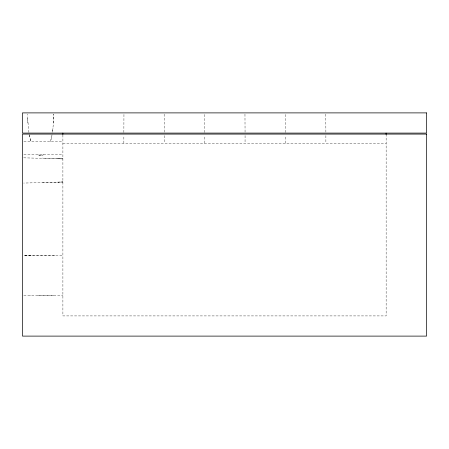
<?xml version="1.0" encoding="UTF-8"?>
<svg xmlns="http://www.w3.org/2000/svg" width="449" height="449" viewBox="0 0 449 449"><rect width="100%" height="100%" fill="white"/><g stroke="black" fill="none" stroke-linecap="round" stroke-linejoin="round"><path stroke-width="0.34" stroke-dasharray="2.25 1.68" d="M164.255 135.615L164.244 143.192M245.07 135.615L245.059 143.192M325.884 135.615L325.873 143.192M123.851 132.461L123.952 114.158M204.665 132.461L204.766 114.158M285.48 132.461L285.581 114.158M53.482 123.02L53.785 114.153L53.487 122.953L52.421 132.466L53.021 128.077M51.809 136.03L52.045 134.728M50.484 141.654L51.815 135.991M50.967 139.83L51.41 137.933M42.756 155.169L43.385 154.793L40.668 155.696L37.952 154.793L39.95 155.635L42.066 155.461M42.503 182.81L62.894 181.968L23.702 183.069M62.894 181.968L57.842 182.238M30.835 255.464L23.814 255.571M54.812 255.301L23.859 255.672L62.894 255.318M37.969 295.622L62.894 295.689M23.881 141.654L62.894 141.654M62.854 143.192L386.106 143.192M23.881 154.793L62.894 154.793M23.702 157.823L62.894 158.924L42.503 158.082M23.814 295.431L54.812 295.706M30.465 295.537L30.835 295.543M57.842 158.654L62.894 158.924M29.292 134.728L30.852 141.654L29.286 134.717M28.921 132.466L27.597 117.863M27.855 123.02L27.552 114.13M325.778 114.158L325.879 132.461M244.963 114.158L245.064 132.461M164.154 114.158L164.255 132.461M285.485 143.192L285.474 135.615M204.671 143.192L204.665 135.615M123.862 143.192L123.851 135.615M386.146 134.083L386.146 315.911L62.894 315.911L62.894 134.083"/><path stroke-width="0.67" d="M386.106 133.089L386.106 134.436M62.854 133.089L62.854 134.436M426.516 112.89L22.45 112.89L22.45 133.089L426.516 133.089L426.516 112.89M426.55 134.083L22.484 134.083L22.484 336.11L426.55 336.11L426.55 134.083"/></g></svg>
